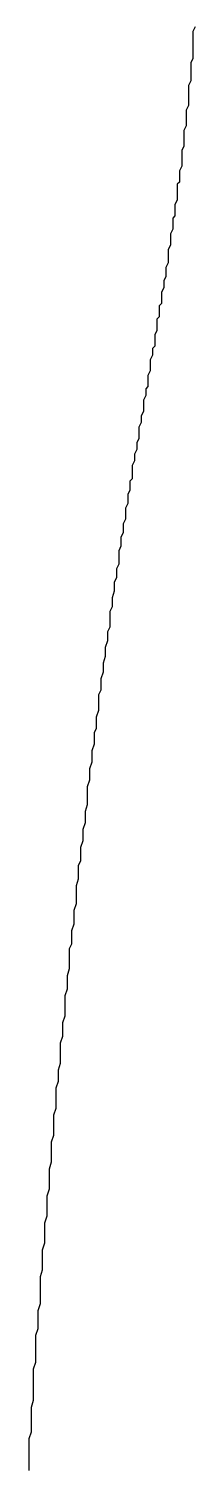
# Model space of a CAD drawing. Header units: millimetres. Extents: x 289 to 9778, y -894 to 6380.
# Drawn here: x 7121.99 to 7122.73, y 600.74 to 607.15 of the extents above; entities that cross this region are included whole.
import ezdxf

# ---------------------------------------------------------------- set-up
doc = ezdxf.new("R2010")
doc.units = ezdxf.units.MM

msp = doc.modelspace()

# ---------------------------------------------------------------- linework, layer by layer
msp.add_polyline3d([(7122.7297, 607.1575, 0), (7122.7197, 607.1375, 0), (7122.7197, 607.1175, 0), (7122.7197, 607.0975, 0), (7122.7197, 607.0775, 0), (7122.7197, 607.0575, 0), (7122.7197, 607.0375, 0), (7122.7197, 607.0175, 0), (7122.7097, 606.9975, 0), (7122.7097, 606.9775, 0), (7122.7097, 606.9575, 0), (7122.7097, 606.9375, 0), (7122.7097, 606.9175, 0), (7122.6997, 606.8975, 0), (7122.6997, 606.8875, 0), (7122.6997, 606.8675, 0), (7122.6997, 606.8475, 0), (7122.6997, 606.8275, 0), (7122.6997, 606.8075, 0), (7122.6897, 606.7875, 0), (7122.6897, 606.7675, 0), (7122.6897, 606.7475, 0), (7122.6897, 606.7375, 0), (7122.6897, 606.7175, 0), (7122.6797, 606.6975, 0), (7122.6797, 606.6775, 0), (7122.6797, 606.6575, 0), (7122.6797, 606.6475, 0), (7122.6797, 606.6275, 0), (7122.6697, 606.6075, 0), (7122.6697, 606.5875, 0), (7122.6697, 606.5775, 0), (7122.6697, 606.5575, 0), (7122.6697, 606.5375, 0), (7122.6597, 606.5175, 0), (7122.6597, 606.5075, 0), (7122.6597, 606.4875, 0), (7122.6597, 606.4675, 0), (7122.6497, 606.4575, 0), (7122.6497, 606.4375, 0), (7122.6497, 606.4175, 0), (7122.6497, 606.4075, 0), (7122.6497, 606.3875, 0), (7122.6397, 606.3675, 0), (7122.6397, 606.3475, 0), (7122.6397, 606.3375, 0), (7122.6397, 606.3175, 0), (7122.6297, 606.3075, 0), (7122.6297, 606.2875, 0), (7122.6297, 606.2675, 0), (7122.6297, 606.2575, 0), (7122.6197, 606.2375, 0), (7122.6197, 606.2175, 0), (7122.6197, 606.2075, 0), (7122.6197, 606.1875, 0), (7122.6097, 606.1675, 0), (7122.6097, 606.1575, 0), (7122.6097, 606.1375, 0), (7122.6097, 606.1275, 0), (7122.6097, 606.1075, 0), (7122.5997, 606.0875, 0), (7122.5997, 606.0775, 0), (7122.5997, 606.0575, 0), (7122.5997, 606.0475, 0), (7122.5897, 606.0275, 0), (7122.5897, 606.0075, 0), (7122.5897, 605.9975, 0), (7122.5797, 605.9775, 0), (7122.5797, 605.9675, 0), (7122.5797, 605.9475, 0), (7122.5797, 605.9275, 0), (7122.5697, 605.9175, 0), (7122.5697, 605.8975, 0), (7122.5697, 605.8875, 0), (7122.5697, 605.8675, 0), (7122.5597, 605.8575, 0), (7122.5597, 605.8375, 0), (7122.5597, 605.8175, 0), (7122.5597, 605.8075, 0), (7122.5497, 605.7875, 0), (7122.5497, 605.7775, 0), (7122.5497, 605.7575, 0), (7122.5497, 605.7375, 0), (7122.5397, 605.7275, 0), (7122.5397, 605.7075, 0), (7122.5397, 605.6975, 0), (7122.5297, 605.6775, 0), (7122.5297, 605.6575, 0), (7122.5297, 605.6475, 0), (7122.5297, 605.6275, 0), (7122.5197, 605.6075, 0), (7122.5197, 605.5975, 0), (7122.5197, 605.5775, 0), (7122.5197, 605.5575, 0), (7122.5097, 605.5475, 0), (7122.5097, 605.5275, 0), (7122.5097, 605.5175, 0), (7122.4997, 605.4975, 0), (7122.4997, 605.4775, 0), (7122.4997, 605.4675, 0), (7122.4997, 605.4475, 0), (7122.4897, 605.4275, 0), (7122.4897, 605.4175, 0), (7122.4897, 605.3975, 0), (7122.4797, 605.3775, 0), (7122.4797, 605.3575, 0), (7122.4797, 605.3475, 0), (7122.4797, 605.3275, 0), (7122.4697, 605.3075, 0), (7122.4697, 605.2975, 0), (7122.4697, 605.2775, 0), (7122.4597, 605.2575, 0), (7122.4597, 605.2375, 0), (7122.4597, 605.2275, 0), (7122.4497, 605.2075, 0), (7122.4497, 605.1875, 0), (7122.4497, 605.1675, 0), (7122.4497, 605.1475, 0), (7122.4397, 605.1375, 0), (7122.4397, 605.1175, 0), (7122.4397, 605.0975, 0), (7122.4297, 605.0775, 0), (7122.4297, 605.0575, 0), (7122.4297, 605.0375, 0), (7122.4197, 605.0175, 0), (7122.4197, 605.0075, 0), (7122.4197, 604.9875, 0), (7122.4197, 604.9675, 0), (7122.4097, 604.9475, 0), (7122.4097, 604.9275, 0), (7122.4097, 604.9075, 0), (7122.3997, 604.8875, 0), (7122.3997, 604.8675, 0), (7122.3997, 604.8475, 0), (7122.3897, 604.8275, 0), (7122.3897, 604.8075, 0), (7122.3897, 604.7875, 0), (7122.3897, 604.7675, 0), (7122.3797, 604.7475, 0), (7122.3797, 604.7275, 0), (7122.3797, 604.7075, 0), (7122.3697, 604.6875, 0), (7122.3697, 604.6675, 0), (7122.3697, 604.6475, 0), (7122.3597, 604.6175, 0), (7122.3597, 604.5975, 0), (7122.3597, 604.5775, 0), (7122.3497, 604.5575, 0), (7122.3497, 604.5375, 0), (7122.3497, 604.5175, 0), (7122.3497, 604.4875, 0), (7122.3397, 604.4675, 0), (7122.3397, 604.4475, 0), (7122.3397, 604.4275, 0), (7122.3297, 604.3975, 0), (7122.3297, 604.3775, 0), (7122.3297, 604.3575, 0), (7122.3197, 604.3275, 0), (7122.3197, 604.3075, 0), (7122.3197, 604.2875, 0), (7122.3097, 604.2575, 0), (7122.3097, 604.2375, 0), (7122.3097, 604.2075, 0), (7122.2997, 604.1875, 0), (7122.2997, 604.1675, 0), (7122.2997, 604.1375, 0), (7122.2997, 604.1175, 0), (7122.2897, 604.0875, 0), (7122.2897, 604.0675, 0), (7122.2897, 604.0375, 0), (7122.2797, 604.0175, 0), (7122.2797, 603.9875, 0), (7122.2797, 603.9675, 0), (7122.2697, 603.9375, 0), (7122.2697, 603.9075, 0), (7122.2697, 603.8875, 0), (7122.2597, 603.8575, 0), (7122.2597, 603.8275, 0), (7122.2597, 603.8075, 0), (7122.2497, 603.7775, 0), (7122.2497, 603.7575, 0), (7122.2497, 603.7275, 0), (7122.2497, 603.6975, 0), (7122.2397, 603.6675, 0), (7122.2397, 603.6475, 0), (7122.2397, 603.6175, 0), (7122.2297, 603.5875, 0), (7122.2297, 603.5675, 0), (7122.2297, 603.5375, 0), (7122.2197, 603.5075, 0), (7122.2197, 603.4775, 0), (7122.2197, 603.4475, 0), (7122.2097, 603.4275, 0), (7122.2097, 603.3975, 0), (7122.2097, 603.3675, 0), (7122.1997, 603.3375, 0), (7122.1997, 603.3075, 0), (7122.1997, 603.2875, 0), (7122.1997, 603.2575, 0), (7122.1897, 603.2275, 0), (7122.1897, 603.1975, 0), (7122.1897, 603.1675, 0), (7122.1797, 603.1375, 0), (7122.1797, 603.1075, 0), (7122.1797, 603.0775, 0), (7122.1697, 603.0575, 0), (7122.1697, 603.0275, 0), (7122.1697, 602.9975, 0), (7122.1697, 602.9675, 0), (7122.1597, 602.9375, 0), (7122.1597, 602.9075, 0), (7122.1597, 602.8775, 0), (7122.1497, 602.8475, 0), (7122.1497, 602.8175, 0), (7122.1497, 602.7875, 0), (7122.1497, 602.7575, 0), (7122.1397, 602.7275, 0), (7122.1397, 602.6975, 0), (7122.1397, 602.6675, 0), (7122.1297, 602.6375, 0), (7122.1297, 602.6075, 0), (7122.1297, 602.5775, 0), (7122.1297, 602.5475, 0), (7122.1197, 602.5175, 0), (7122.1197, 602.4875, 0), (7122.1197, 602.4675, 0), (7122.1097, 602.4375, 0), (7122.1097, 602.4075, 0), (7122.1097, 602.3775, 0), (7122.1097, 602.3475, 0), (7122.0997, 602.3175, 0), (7122.0997, 602.2875, 0), (7122.0997, 602.2575, 0), (7122.0997, 602.2275, 0), (7122.0897, 602.1975, 0), (7122.0897, 602.1675, 0), (7122.0897, 602.1375, 0), (7122.0897, 602.1075, 0), (7122.0797, 602.0775, 0), (7122.0797, 602.0475, 0), (7122.0797, 602.0175, 0), (7122.0797, 601.9875, 0), (7122.0697, 601.9575, 0), (7122.0697, 601.9275, 0), (7122.0697, 601.8975, 0), (7122.0697, 601.8675, 0), (7122.0597, 601.8375, 0), (7122.0597, 601.8075, 0), (7122.0597, 601.7775, 0), (7122.0597, 601.7475, 0), (7122.0497, 601.7175, 0), (7122.0497, 601.6875, 0), (7122.0497, 601.6575, 0), (7122.0497, 601.6275, 0), (7122.0397, 601.5975, 0), (7122.0397, 601.5675, 0), (7122.0397, 601.5375, 0), (7122.0397, 601.5075, 0), (7122.0397, 601.4775, 0), (7122.0297, 601.4475, 0), (7122.0297, 601.4175, 0), (7122.0297, 601.3875, 0), (7122.0297, 601.3675, 0), (7122.0197, 601.3375, 0), (7122.0197, 601.3075, 0), (7122.0197, 601.2775, 0), (7122.0197, 601.2475, 0), (7122.0197, 601.2175, 0), (7122.0097, 601.1875, 0), (7122.0097, 601.1575, 0), (7122.0097, 601.1275, 0), (7122.0097, 601.1075, 0), (7122.0097, 601.0775, 0), (7122.0097, 601.0475, 0), (7121.9997, 601.0175, 0), (7121.9997, 600.9875, 0), (7121.9997, 600.9575, 0), (7121.9997, 600.9375, 0), (7121.9997, 600.9075, 0), (7121.9897, 600.8775, 0), (7121.9897, 600.8475, 0), (7121.9897, 600.8275, 0), (7121.9897, 600.7975, 0), (7121.9897, 600.7675, 0), (7121.9897, 600.7375, 0)])

doc.saveas('drawing.dxf')
